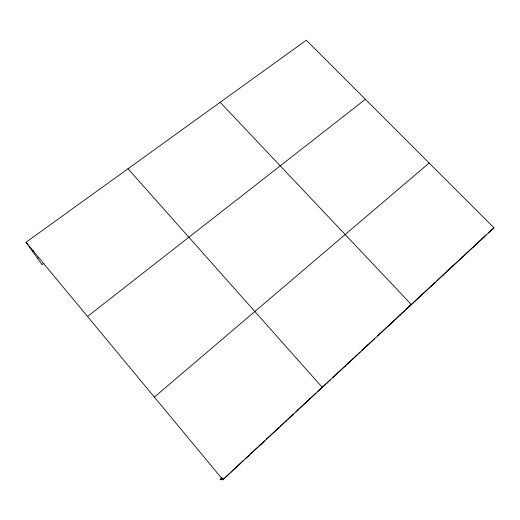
<?xml version="1.0" encoding="UTF-8"?>
<svg xmlns="http://www.w3.org/2000/svg" width="520" height="520" viewBox="0 0 520 520"><rect width="100%" height="100%" fill="white"/><g stroke="black" fill="none" stroke-linecap="round" stroke-linejoin="round"><path stroke-width="0.78" d="M221.676 477.796L219.921 479.427L222.917 479.785L494 227.832L306.312 40.215L26 242.275L42.009 264.615L43.901 263.224M220.766 479.531L222.495 477.925M221.696 479.642L222.833 478.582M222.664 479.752L229.717 473.194M230.893 472.101L243.711 460.194M245.453 458.575L249.496 454.818M250.633 453.759L264.466 440.908M266.24 439.257L279.142 427.265M280.306 426.185L293.586 413.842M295.887 411.71L315.959 393.055M317.714 391.424L330.493 379.548M360.185 351.956L332.813 377.397L333.964 376.571M361.94 350.324L374.706 338.462M404.397 310.869L377.598 335.777L379.08 334.64M405.568 309.777L435.065 282.367M436.807 280.748L463.144 256.269M464.334 255.171L471.432 248.573M473.194 246.935L485.992 235.04M488.3 232.895L491.764 229.684M154.362 397.098L429.156 163.007M489.326 231.699L494 227.832M481.956 238.797L484.133 236.997M472.024 248.027L474.143 246.285M461.962 257.374L464.016 255.697M451.776 266.838L453.765 265.226M442.416 275.652L443.378 274.878M431.002 286.15L432.854 284.661M420.407 295.99L422.188 294.574M407.31 307.827L411.385 304.616L220.188 102.297M87.51 316.459L365.411 99.288M399.12 315.77L400.757 314.496M388.427 325.709L389.987 324.5M366.62 345.976L368.024 344.916M355.498 356.31L356.824 355.329M37.466 258.278L38.766 257.322M32.494 251.336L33.774 250.406M344.234 366.782L345.469 365.879M320.079 388.947L322.303 387.413L128.011 168.747M309.504 399.054L310.472 398.404M297.609 410.104L298.486 409.546M285.552 421.317L286.332 420.843M273.325 432.679L274.007 432.302M260.923 444.197L261.502 443.918M248.352 455.884L248.827 455.702M26 242.275L222.917 479.785"/></g></svg>
